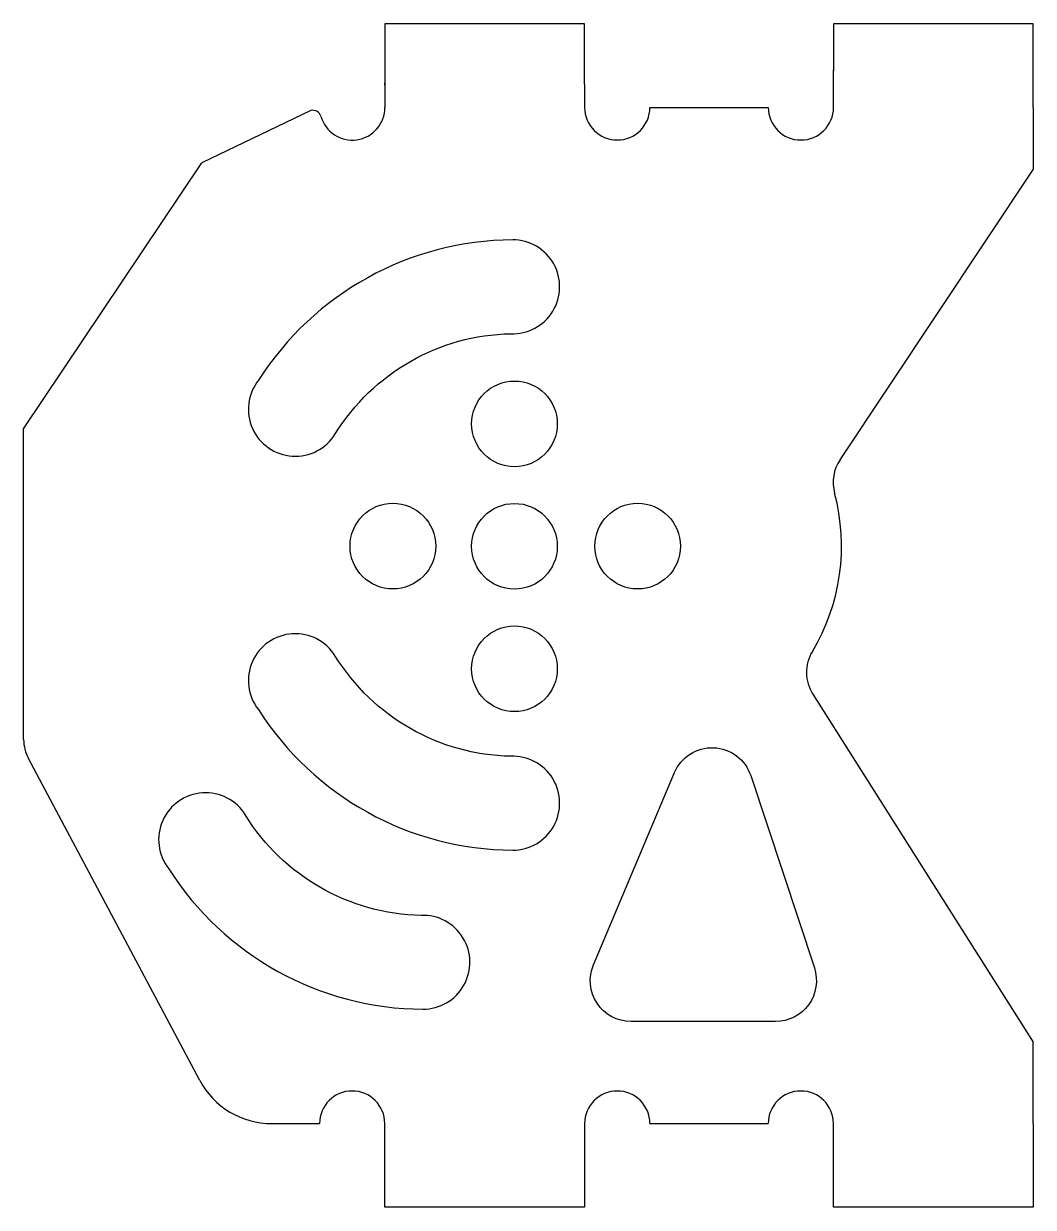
# Model space of a CAD drawing. Header units: millimetres. Extents: x -54.3 to -29.5, y 0 to 29.
import ezdxf

# ---------------------------------------------------------------- set-up
doc = ezdxf.new("R2010")
doc.units = ezdxf.units.MM
doc.layers.get('0').update_dxf_attribs({"linetype": 'CONTINUOUS'})

msp = doc.modelspace()

# ---------------------------------------------------------------- linework, layer by layer
for p, q in [((-40.544, 29), (-45.444, 29)), ((-45.444, 29), (-45.44, 27.497)), ((-40.544, 27.519), (-40.544, 29)), ((-29.544, 29), (-34.444, 29)), ((-34.444, 29), (-34.443, 27.843)), ((-29.544, 26.95), (-29.544, 29)), ((-34.443, 26.95), (-34.443, 27.843)), ((-45.438, 26.95), (-45.438, 27.495)), ((-40.544, 27.519), (-40.544, 26.95)), ((-47.26, 26.87), (-49.927, 25.593)), ((-38.944, 26.95), (-36.044, 26.95)), ((-29.544, 26.95), (-29.544, 25.436)), ((-54.297, 19.072), (-49.927, 25.593)), ((-29.544, 25.436), (-34.284, 18.314)), ((-54.297, 11.464), (-54.297, 19.072)), ((-34.949, 12.569), (-29.544, 4.05)), ((-49.98, 3.11), (-54.18, 10.994)), ((-29.544, 2.05), (-29.544, 4.05)), ((-48.215, 2.05), (-47.044, 2.05)), ((-45.444, 0), (-45.443, 2.05)), ((-40.544, 2.05), (-40.544, 1.353)), ((-38.944, 2.05), (-36.044, 2.05)), ((-34.444, 0), (-34.444, 2.05)), ((-29.544, 2.05), (-29.544, 0)), ((-40.544, 1.353), (-40.544, 0)), ((-40.544, 0), (-45.444, 0)), ((-29.544, 0), (-34.444, 0))]:
    msp.add_line(p, q)
for points in [[(-42.308, 23.704, 0.254636), (-48.541, 20.262, 1.060239), (-46.656, 18.951, -0.254661), (-42.353, 21.405, 1.021443)], [(-42.308, 8.752, 1.021443), (-42.353, 11.051, -0.254661), (-46.656, 13.505, 1.060239), (-48.541, 12.193, 0.254636)], [(-42.353, 11.051, -0.254661), (-46.656, 13.505, 1.060239), (-48.541, 12.193, 0.254636), (-42.308, 8.752, 1.021443)], [(-34.912, 5.867, -0.511346), (-35.861, 4.552), (-39.406, 4.552, -0.536429), (-40.327, 5.94), (-38.343, 10.65, -0.692609), (-36.473, 10.576)], [(-44.509, 4.854, 1.021443), (-44.554, 7.153, -0.254661), (-48.857, 9.608, 1.060239), (-50.741, 8.296, 0.254636)]]:
    msp.add_lwpolyline(points, format="xyb", close=True)
for centre in [(-42.264, 19.195), (-45.245, 16.2), (-42.264, 16.195), (-42.264, 16.195), (-39.245, 16.2), (-42.264, 13.195)]:
    msp.add_circle(centre, 1.05)
for centre, radius, start, end in [((-35.243, 27.843), 0.8, 0, 1.5867), ((-46.24, 27.495), 0.801, 0, 3.5854), ((-47.204, 26.678), 0.2, 15.7604, 106.2609), ((-46.24, 26.95), 0.801, -164.2396, 0), ((-39.744, 26.95), 0.8, -180, 0), ((-35.243, 26.95), 0.8, -180, 0), ((-33.451, 17.76), 1, 146.3565, 195.0699), ((-39.245, 16.2), 5, -31.0563, 15.0699), ((-34.105, 13.105), 1, 148.9437, 212.3963), ((-53.297, 11.464), 1, 180, 208.0439), ((-48.215, 4.05), 2, 208.0439, 270), ((-46.243, 2.05), 0.8, 0, 180), ((-39.744, 2.05), 0.8, 0, 180), ((-35.244, 2.05), 0.8, 0, 180), ((-46.243, 1.489), 0.8, -1.1479, 0)]:
    msp.add_arc(centre, radius, start, end)

doc.saveas('drawing.dxf')
